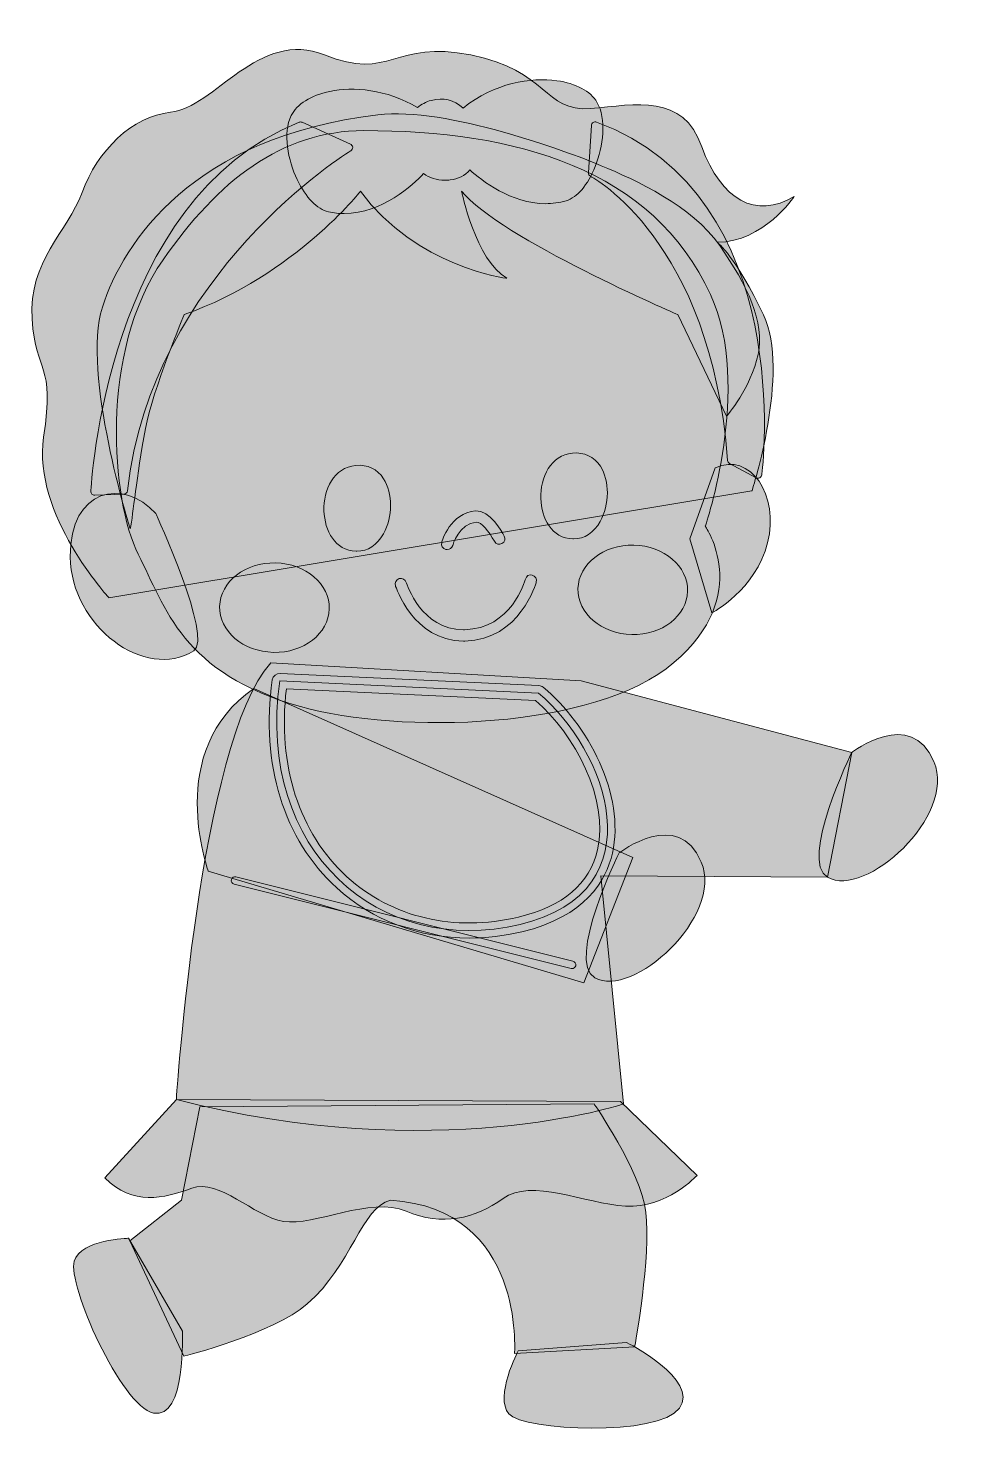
# Model space of a CAD drawing. Header units: inches. Extents: x 39 to 570, y -618 to -217.
# Drawn here: x 244.2 to 367.2, y -617.1 to -430.6 of the extents above; entities that cross this region are included whole.
import ezdxf

# ---------------------------------------------------------------- set-up
doc = ezdxf.new("R2010")
doc.units = ezdxf.units.IN
doc.header["$MEASUREMENT"] = 0
doc.layers.add('OBJECTS', color=7, linetype='Continuous')

# ---------------------------------------------------------------- blocks, each defined once
blk = doc.blocks.new('block 35')
at = {"layer": 'OBJECTS', "true_color": 0xb4b4b4}
h = blk.add_hatch(color=253, dxfattribs=at)
h.dxf.hatch_style = 2
edge = h.paths.add_edge_path()
edge.add_spline(control_points=[(319.17, -573.04), (319.17, -573.04), (325.3, -581.75), (326.03, -587.4), (326.77, -593.06), (324.56, -605.18), (324.56, -605.18), (324.56, -605.18), (308.64, -606.08), (308.64, -606.08), (308.64, -606.08), (310.11, -586.87), (292.22, -585.79), (288.39, -586.69), (287.08, -594.41), (281.2, -599.52), (276.7, -603.44), (264.87, -606.44), (264.87, -606.44), (264.87, -606.44), (257.68, -591.17), (257.68, -591.17), (257.68, -591.17), (264.54, -585.79), (264.54, -585.79), (264.54, -585.79), (266.99, -573.4), (266.99, -573.4), (266.99, -573.4), (319.17, -573.04), (319.17, -573.04)], knot_values=[0, 0, 0, 0, 1, 1, 1, 2, 2, 2, 3, 3, 3, 4, 4, 4, 5, 5, 5, 6, 6, 6, 7, 7, 7, 8, 8, 8, 9, 9, 9, 10, 10, 10, 10], degree=3, periodic=1)
at = {"layer": 'OBJECTS', "true_color": 0xd78aa8}
h = blk.add_hatch(color=223, dxfattribs=at)
h.dxf.hatch_style = 2
edge = h.paths.add_edge_path()
edge.add_spline(control_points=[(264.67, -603.11), (264.67, -603.11), (265.16, -614.88), (260.84, -613.96), (256.53, -613.04), (249.39, -596.81), (250.33, -593.87), (251.28, -590.92), (257.51, -590.82), (257.51, -590.82), (257.51, -590.82), (264.67, -603.11), (264.67, -603.11)], knot_values=[0, 0, 0, 0, 1, 1, 1, 2, 2, 2, 3, 3, 3, 4, 4, 4, 4], degree=3, periodic=1)
h = blk.add_hatch(color=223, dxfattribs=at)
h.dxf.hatch_style = 2
edge = h.paths.add_edge_path()
edge.add_spline(control_points=[(323.47, -604.6), (323.47, -604.6), (333.2, -609.52), (330.47, -613.32), (327.75, -617.11), (309.84, -616.35), (307.89, -614.07), (305.94, -611.8), (309.13, -605.72), (309.13, -605.72), (309.13, -605.72), (323.47, -604.6), (323.47, -604.6)], knot_values=[0, 0, 0, 0, 1, 1, 1, 2, 2, 2, 3, 3, 3, 4, 4, 4, 4], degree=3, periodic=1)
at = {"layer": 'OBJECTS', "lineweight": 0}
for points, knots in [([(319.17, -573.04), (319.17, -573.04), (325.3, -581.75), (326.03, -587.4), (326.77, -593.06), (324.56, -605.18), (324.56, -605.18), (324.56, -605.18), (308.64, -606.08), (308.64, -606.08), (308.64, -606.08), (310.11, -586.87), (292.22, -585.79), (288.39, -586.69), (287.08, -594.41), (281.2, -599.52), (276.7, -603.44), (264.87, -606.44), (264.87, -606.44), (264.87, -606.44), (257.68, -591.17), (257.68, -591.17), (257.68, -591.17), (264.54, -585.79), (264.54, -585.79), (264.54, -585.79), (266.99, -573.4), (266.99, -573.4), (266.99, -573.4), (319.17, -573.04), (319.17, -573.04)], [0, 0, 0, 0, 1, 1, 1, 2, 2, 2, 3, 3, 3, 4, 4, 4, 5, 5, 5, 6, 6, 6, 7, 7, 7, 8, 8, 8, 9, 9, 9, 10, 10, 10, 10]), ([(264.67, -603.11), (264.67, -603.11), (265.16, -614.88), (260.84, -613.96), (256.53, -613.04), (249.39, -596.81), (250.33, -593.87), (251.28, -590.92), (257.51, -590.82), (257.51, -590.82), (257.51, -590.82), (264.67, -603.11), (264.67, -603.11)], [0, 0, 0, 0, 1, 1, 1, 2, 2, 2, 3, 3, 3, 4, 4, 4, 4]), ([(323.47, -604.6), (323.47, -604.6), (333.2, -609.52), (330.47, -613.32), (327.75, -617.11), (309.84, -616.35), (307.89, -614.07), (305.94, -611.8), (309.13, -605.72), (309.13, -605.72), (309.13, -605.72), (323.47, -604.6), (323.47, -604.6)], [0, 0, 0, 0, 1, 1, 1, 2, 2, 2, 3, 3, 3, 4, 4, 4, 4])]:
    blk.add_open_spline(points, degree=3, knots=knots, dxfattribs=at)
blk = doc.blocks.new('block 37')
at = {"layer": 'OBJECTS', "true_color": 0xf4e129}
h = blk.add_hatch(color=2, dxfattribs=at)
h.dxf.hatch_style = 2
edge = h.paths.add_edge_path()
edge.add_spline(control_points=[(302.63, -551.08), (296.03, -551.08), (289.88, -548.79), (285.09, -544.43), (278.09, -538.05), (274.98, -528.01), (276.57, -516.89), (276.65, -516.38), (277.1, -516.01), (277.61, -516.03), (277.61, -516.03), (311.86, -517.65), (311.86, -517.65), (312.07, -517.66), (312.28, -517.74), (312.44, -517.87), (318.32, -522.68), (323.35, -532.21), (321.6, -539.84), (320.76, -543.48), (318.01, -548.24), (309.63, -550.24), (307.27, -550.8), (304.92, -551.08), (302.63, -551.08)], knot_values=[0, 0, 0, 0, 1, 1, 1, 2, 2, 2, 3, 3, 3, 4, 4, 4, 5, 5, 5, 6, 6, 6, 7, 7, 7, 8, 8, 8, 8], degree=3, periodic=1)
edge = h.paths.add_edge_path()
edge.add_spline(control_points=[(278.43, -518.08), (277.23, -528.17), (280.12, -537.2), (286.44, -542.95), (292.39, -548.38), (300.68, -550.32), (309.16, -548.29), (315.09, -546.88), (318.62, -543.88), (319.65, -539.39), (321.18, -532.72), (316.61, -524.03), (311.43, -519.63), (311.43, -519.63), (278.43, -518.08), (278.43, -518.08)], knot_values=[0, 0, 0, 0, 1, 1, 1, 2, 2, 2, 3, 3, 3, 4, 4, 4, 5, 5, 5, 5], degree=3, periodic=1)
at = {"layer": 'OBJECTS', "lineweight": 0}
for points, knots in [([(302.63, -551.08), (296.03, -551.08), (289.88, -548.79), (285.09, -544.43), (278.09, -538.05), (274.98, -528.01), (276.57, -516.89), (276.65, -516.38), (277.1, -516.01), (277.61, -516.03), (277.61, -516.03), (311.86, -517.65), (311.86, -517.65), (312.07, -517.66), (312.28, -517.74), (312.44, -517.87), (318.32, -522.68), (323.35, -532.21), (321.6, -539.84), (320.76, -543.48), (318.01, -548.24), (309.63, -550.24), (307.27, -550.8), (304.92, -551.08), (302.63, -551.08)], [0, 0, 0, 0, 1, 1, 1, 2, 2, 2, 3, 3, 3, 4, 4, 4, 5, 5, 5, 6, 6, 6, 7, 7, 7, 8, 8, 8, 8]), ([(311.81, -518.65), (320.68, -525.9), (327.93, -544.84), (309.39, -549.27), (290.86, -553.7), (274.34, -539.6), (277.56, -517.03), (277.56, -517.03), (311.81, -518.65), (311.81, -518.65)], [0, 0, 0, 0, 1, 1, 1, 2, 2, 2, 3, 3, 3, 3]), ([(278.43, -518.08), (277.23, -528.17), (280.12, -537.2), (286.44, -542.95), (292.39, -548.38), (300.68, -550.32), (309.16, -548.29), (315.09, -546.88), (318.62, -543.88), (319.65, -539.39), (321.18, -532.72), (316.61, -524.03), (311.43, -519.63), (311.43, -519.63), (278.43, -518.08), (278.43, -518.08)], [0, 0, 0, 0, 1, 1, 1, 2, 2, 2, 3, 3, 3, 4, 4, 4, 5, 5, 5, 5])]:
    blk.add_open_spline(points, degree=3, knots=knots, dxfattribs=at)
blk = doc.blocks.new('block 36')
at = {"layer": 'OBJECTS', "true_color": 0xe6bbd3}
h = blk.add_hatch(color=254, dxfattribs=at)
h.dxf.hatch_style = 2
edge = h.paths.add_edge_path()
edge.add_spline(control_points=[(317.45, -517.03), (317.45, -517.03), (353.31, -526.5), (353.31, -526.5), (353.31, -526.5), (350.09, -543.02), (350.09, -543.02), (350.09, -543.02), (320.07, -542.82), (320.07, -542.82), (320.07, -542.82), (323.09, -573.04), (323.09, -573.04), (323.09, -573.04), (298.11, -581.3), (263.86, -572.44), (263.86, -572.44), (266.89, -525.29), (276.35, -514.62), (276.35, -514.62), (317.45, -517.03), (317.45, -517.03)], knot_values=[0, 0, 0, 0, 1, 1, 1, 2, 2, 2, 3, 3, 3, 4, 4, 4, 5, 5, 5, 6, 6, 6, 7, 7, 7, 7], degree=3, periodic=1)
h = blk.add_hatch(color=254, dxfattribs=at)
h.dxf.hatch_style = 2
edge = h.paths.add_edge_path()
edge.add_spline(control_points=[(274.14, -518.04), (274.14, -518.04), (324.3, -540.4), (324.3, -540.4), (324.3, -540.4), (317.8, -557), (317.8, -557), (317.8, -557), (268.09, -542.22), (268.09, -542.22), (268.09, -542.22), (262.17, -526.19), (274.14, -518.04)], knot_values=[0, 0, 0, 0, 1, 1, 1, 2, 2, 2, 3, 3, 3, 4, 4, 4, 4], degree=3, periodic=1)
at = {"layer": 'OBJECTS', "true_color": 0xedccb1}
h = blk.add_hatch(color=254, dxfattribs=at)
h.dxf.hatch_style = 2
edge = h.paths.add_edge_path()
edge.add_spline(control_points=[(350.09, -543.02), (355.05, -545.89), (367.21, -534.96), (364.19, -527.71), (361.17, -520.46), (353.31, -526.5), (353.31, -526.5), (353.31, -526.5), (346.26, -540.81), (350.09, -543.02)], knot_values=[0, 0, 0, 0, 1, 1, 1, 2, 2, 2, 3, 3, 3, 3], degree=3, periodic=1)
h = blk.add_hatch(color=254, dxfattribs=at)
h.dxf.hatch_style = 2
edge = h.paths.add_edge_path()
edge.add_spline(control_points=[(319.27, -556.32), (324.22, -559.19), (336.39, -548.26), (333.37, -541.01), (330.35, -533.76), (322.49, -539.8), (322.49, -539.8), (322.49, -539.8), (315.44, -554.1), (319.27, -556.32)], knot_values=[0, 0, 0, 0, 1, 1, 1, 2, 2, 2, 3, 3, 3, 3], degree=3, periodic=1)
at = {"layer": 'OBJECTS', "lineweight": 0}
for points, knots in [([(317.45, -517.03), (317.45, -517.03), (353.31, -526.5), (353.31, -526.5), (353.31, -526.5), (350.09, -543.02), (350.09, -543.02), (350.09, -543.02), (320.07, -542.82), (320.07, -542.82), (320.07, -542.82), (323.09, -573.04), (323.09, -573.04), (323.09, -573.04), (298.11, -581.3), (263.86, -572.44), (263.86, -572.44), (266.89, -525.29), (276.35, -514.62), (276.35, -514.62), (317.45, -517.03), (317.45, -517.03)], [0, 0, 0, 0, 1, 1, 1, 2, 2, 2, 3, 3, 3, 4, 4, 4, 5, 5, 5, 6, 6, 6, 7, 7, 7, 7]), ([(274.14, -518.04), (274.14, -518.04), (324.3, -540.4), (324.3, -540.4), (324.3, -540.4), (317.8, -557), (317.8, -557), (317.8, -557), (268.09, -542.22), (268.09, -542.22), (268.09, -542.22), (262.17, -526.19), (274.14, -518.04)], [0, 0, 0, 0, 1, 1, 1, 2, 2, 2, 3, 3, 3, 4, 4, 4, 4]), ([(350.09, -543.02), (355.05, -545.89), (367.21, -534.96), (364.19, -527.71), (361.17, -520.46), (353.31, -526.5), (353.31, -526.5), (353.31, -526.5), (346.26, -540.81), (350.09, -543.02)], [0, 0, 0, 0, 1, 1, 1, 2, 2, 2, 3, 3, 3, 3]), ([(319.27, -556.32), (324.22, -559.19), (336.39, -548.26), (333.37, -541.01), (330.35, -533.76), (322.49, -539.8), (322.49, -539.8), (322.49, -539.8), (315.44, -554.1), (319.27, -556.32)], [0, 0, 0, 0, 1, 1, 1, 2, 2, 2, 3, 3, 3, 3])]:
    blk.add_open_spline(points, degree=3, knots=knots, dxfattribs=at)
at = {"layer": 'OBJECTS'}
blk.add_blockref('block 37', (0, 0), dxfattribs=at)
blk = doc.blocks.new('block 40')
at = {"layer": 'OBJECTS', "true_color": 0x82622c}
h = blk.add_hatch(color=37, dxfattribs=at)
h.dxf.hatch_style = 2
edge = h.paths.add_edge_path()
edge.add_spline(control_points=[(320.01, -488.62), (319.17, -487.34), (317.9, -486.74), (316.31, -486.87), (313.44, -487.12), (312.03, -490.09), (312.12, -492.9), (312.2, -495.5), (313.55, -498.16), (316.37, -498.23), (316.4, -498.23), (316.43, -498.23), (316.46, -498.23), (317.91, -498.23), (319.16, -497.41), (319.99, -495.93), (321.24, -493.68), (321.25, -490.54), (320.01, -488.62)], knot_values=[0, 0, 0, 0, 1, 1, 1, 2, 2, 2, 3, 3, 3, 4, 4, 4, 5, 5, 5, 6, 6, 6, 6], degree=3, periodic=1)
h = blk.add_hatch(color=37, dxfattribs=at)
h.dxf.hatch_style = 2
edge = h.paths.add_edge_path()
edge.add_spline(control_points=[(287.6, -488.5), (284.73, -488.76), (283.32, -491.73), (283.41, -494.53), (283.5, -497.14), (284.85, -499.79), (287.67, -499.86), (287.7, -499.86), (287.73, -499.86), (287.76, -499.86), (289.2, -499.86), (290.45, -499.05), (291.28, -497.56), (292.54, -495.32), (292.55, -492.18), (291.3, -490.26), (290.47, -488.97), (289.19, -488.37), (287.6, -488.5)], knot_values=[0, 0, 0, 0, 1, 1, 1, 2, 2, 2, 3, 3, 3, 4, 4, 4, 5, 5, 5, 6, 6, 6, 6], degree=3, periodic=1)
at = {"layer": 'OBJECTS', "lineweight": 0}
for points in [[(320.01, -488.62), (319.17, -487.34), (317.9, -486.74), (316.31, -486.87), (313.44, -487.12), (312.03, -490.09), (312.12, -492.9), (312.2, -495.5), (313.55, -498.16), (316.37, -498.23), (316.4, -498.23), (316.43, -498.23), (316.46, -498.23), (317.91, -498.23), (319.16, -497.41), (319.99, -495.93), (321.24, -493.68), (321.25, -490.54), (320.01, -488.62)], [(287.6, -488.5), (284.73, -488.76), (283.32, -491.73), (283.41, -494.53), (283.5, -497.14), (284.85, -499.79), (287.67, -499.86), (287.7, -499.86), (287.73, -499.86), (287.76, -499.86), (289.2, -499.86), (290.45, -499.05), (291.28, -497.56), (292.54, -495.32), (292.55, -492.18), (291.3, -490.26), (290.47, -488.97), (289.19, -488.37), (287.6, -488.5)]]:
    blk.add_open_spline(points, degree=3, knots=[0, 0, 0, 0, 1, 1, 1, 2, 2, 2, 3, 3, 3, 4, 4, 4, 5, 5, 5, 6, 6, 6, 6], dxfattribs=at)
blk = doc.blocks.new('block 39')
at = {"layer": 'OBJECTS', "true_color": 0xedccb1}
h = blk.add_hatch(color=254, dxfattribs=at)
h.dxf.hatch_style = 2
edge = h.paths.add_edge_path()
edge.add_spline(control_points=[(288.67, -444.18), (308.76, -444.13), (326.96, -449.25), (334.6, -465.89), (340.21, -478.09), (333.9, -496.56), (333.9, -496.56), (333.9, -496.56), (340.28, -505.63), (329.76, -514.6), (319.23, -523.56), (293.38, -524.09), (280.32, -520.44), (264.65, -516.06), (262.38, -507.33), (258.82, -500.27), (255.25, -493.21), (253.6, -473.48), (262.1, -461.28), (269.38, -450.83), (277.77, -444.21), (288.67, -444.18)], knot_values=[0, 0, 0, 0, 1, 1, 1, 2, 2, 2, 3, 3, 3, 4, 4, 4, 5, 5, 5, 6, 6, 6, 7, 7, 7, 7], degree=3, periodic=1)
h = blk.add_hatch(color=254, dxfattribs=at)
h.dxf.hatch_style = 2
edge = h.paths.add_edge_path()
edge.add_spline(control_points=[(335.22, -488.83), (339.86, -486.64), (343.74, -492.46), (342.16, -498.73), (340.58, -505), (334.78, -508.02), (334.78, -508.02), (334.78, -508.02), (331.85, -498.21), (331.85, -498.21), (331.85, -498.21), (335.22, -488.83), (335.22, -488.83)], knot_values=[0, 0, 0, 0, 1, 1, 1, 2, 2, 2, 3, 3, 3, 4, 4, 4, 4], degree=3, periodic=1)
h = blk.add_hatch(color=254, dxfattribs=at)
h.dxf.hatch_style = 2
edge = h.paths.add_edge_path()
edge.add_spline(control_points=[(261.13, -494.86), (256.94, -490.18), (249.74, -491.45), (249.82, -500.62), (249.89, -509.8), (259.77, -517.09), (266.16, -513.04), (268.77, -511.38), (261.13, -494.86), (261.13, -494.86)], knot_values=[0, 0, 0, 0, 1, 1, 1, 2, 2, 2, 3, 3, 3, 3], degree=3, periodic=1)
at = {"layer": 'OBJECTS', "true_color": 0xc88662}
h = blk.add_hatch(color=23, dxfattribs=at)
h.dxf.hatch_style = 2
edge = h.paths.add_edge_path()
edge.add_spline(control_points=[(299.73, -499.65), (299.67, -499.65), (299.6, -499.64), (299.53, -499.63), (299.13, -499.52), (298.9, -499.1), (299.01, -498.7), (299.05, -498.54), (300.13, -494.77), (303.49, -494.52), (305.36, -494.38), (306.98, -497.27), (307.29, -497.85), (307.48, -498.21), (307.35, -498.67), (306.98, -498.86), (306.62, -499.06), (306.16, -498.92), (305.97, -498.55), (305.3, -497.32), (304.19, -495.92), (303.6, -496.01), (301.28, -496.19), (300.46, -499.07), (300.46, -499.1), (300.36, -499.43), (300.06, -499.65), (299.73, -499.65)], knot_values=[0, 0, 0, 0, 1, 1, 1, 2, 2, 2, 3, 3, 3, 4, 4, 4, 5, 5, 5, 6, 6, 6, 7, 7, 7, 8, 8, 8, 9, 9, 9, 9], degree=3, periodic=1)
h = blk.add_hatch(color=23, dxfattribs=at)
h.dxf.hatch_style = 2
edge = h.paths.add_edge_path()
edge.add_spline(control_points=[(301.87, -511.75), (295.19, -511.75), (292.9, -504.5), (292.87, -504.43), (292.75, -504.03), (292.98, -503.61), (293.37, -503.49), (293.77, -503.37), (294.19, -503.59), (294.31, -503.99), (294.39, -504.25), (296.31, -510.25), (301.87, -510.25), (301.92, -510.25), (301.97, -510.25), (302.02, -510.25), (308.24, -510.13), (310, -503.82), (310.08, -503.55), (310.18, -503.15), (310.59, -502.91), (310.99, -503.02), (311.39, -503.13), (311.63, -503.54), (311.53, -503.94), (311.51, -504.01), (309.41, -511.61), (302.05, -511.75), (301.99, -511.75), (301.93, -511.75), (301.87, -511.75)], knot_values=[0, 0, 0, 0, 1, 1, 1, 2, 2, 2, 3, 3, 3, 4, 4, 4, 5, 5, 5, 6, 6, 6, 7, 7, 7, 8, 8, 8, 9, 9, 9, 10, 10, 10, 10], degree=3, periodic=1)
at = {"layer": 'OBJECTS', "lineweight": 0}
for points, knots in [([(288.67, -444.18), (308.76, -444.13), (326.96, -449.25), (334.6, -465.89), (340.21, -478.09), (333.9, -496.56), (333.9, -496.56), (333.9, -496.56), (340.28, -505.63), (329.76, -514.6), (319.23, -523.56), (293.38, -524.09), (280.32, -520.44), (264.65, -516.06), (262.38, -507.33), (258.82, -500.27), (255.25, -493.21), (253.6, -473.48), (262.1, -461.28), (269.38, -450.83), (277.77, -444.21), (288.67, -444.18)], [0, 0, 0, 0, 1, 1, 1, 2, 2, 2, 3, 3, 3, 4, 4, 4, 5, 5, 5, 6, 6, 6, 7, 7, 7, 7]), ([(335.22, -488.83), (339.86, -486.64), (343.74, -492.46), (342.16, -498.73), (340.58, -505), (334.78, -508.02), (334.78, -508.02), (334.78, -508.02), (331.85, -498.21), (331.85, -498.21), (331.85, -498.21), (335.22, -488.83), (335.22, -488.83)], [0, 0, 0, 0, 1, 1, 1, 2, 2, 2, 3, 3, 3, 4, 4, 4, 4]), ([(261.13, -494.86), (256.94, -490.18), (249.74, -491.45), (249.82, -500.62), (249.89, -509.8), (259.77, -517.09), (266.16, -513.04), (268.77, -511.38), (261.13, -494.86), (261.13, -494.86)], [0, 0, 0, 0, 1, 1, 1, 2, 2, 2, 3, 3, 3, 3]), ([(299.73, -499.65), (299.67, -499.65), (299.6, -499.64), (299.53, -499.63), (299.13, -499.52), (298.9, -499.1), (299.01, -498.7), (299.05, -498.54), (300.13, -494.77), (303.49, -494.52), (305.36, -494.38), (306.98, -497.27), (307.29, -497.85), (307.48, -498.21), (307.35, -498.67), (306.98, -498.86), (306.62, -499.06), (306.16, -498.92), (305.97, -498.55), (305.3, -497.32), (304.19, -495.92), (303.6, -496.01), (301.28, -496.19), (300.46, -499.07), (300.46, -499.1), (300.36, -499.43), (300.06, -499.65), (299.73, -499.65)], [0, 0, 0, 0, 1, 1, 1, 2, 2, 2, 3, 3, 3, 4, 4, 4, 5, 5, 5, 6, 6, 6, 7, 7, 7, 8, 8, 8, 9, 9, 9, 9]), ([(301.87, -511.75), (295.19, -511.75), (292.9, -504.5), (292.87, -504.43), (292.75, -504.03), (292.98, -503.61), (293.37, -503.49), (293.77, -503.37), (294.19, -503.59), (294.31, -503.99), (294.39, -504.25), (296.31, -510.25), (301.87, -510.25), (301.92, -510.25), (301.97, -510.25), (302.02, -510.25), (308.24, -510.13), (310, -503.82), (310.08, -503.55), (310.18, -503.15), (310.59, -502.91), (310.99, -503.02), (311.39, -503.13), (311.63, -503.54), (311.53, -503.94), (311.51, -504.01), (309.41, -511.61), (302.05, -511.75), (301.99, -511.75), (301.93, -511.75), (301.87, -511.75)], [0, 0, 0, 0, 1, 1, 1, 2, 2, 2, 3, 3, 3, 4, 4, 4, 5, 5, 5, 6, 6, 6, 7, 7, 7, 8, 8, 8, 9, 9, 9, 10, 10, 10, 10])]:
    blk.add_open_spline(points, degree=3, knots=knots, dxfattribs=at)
at = {"layer": 'OBJECTS'}
blk.add_blockref('block 40', (0, 0), dxfattribs=at)
blk = doc.blocks.new('block 38')
at = {"layer": 'OBJECTS', "true_color": 0xd88886}
h = blk.add_hatch(color=23, dxfattribs=at)
h.dxf.hatch_style = 2
edge = h.paths.add_edge_path()
edge.add_spline(control_points=[(331.56, -505.15), (331.48, -508.42), (328.17, -510.99), (324.16, -510.9), (320.15, -510.81), (316.97, -508.08), (317.04, -504.81), (317.12, -501.54), (320.43, -498.96), (324.44, -499.06), (328.44, -499.15), (331.63, -501.87), (331.56, -505.15)], knot_values=[0, 0, 0, 0, 1, 1, 1, 2, 2, 2, 3, 3, 3, 4, 4, 4, 4], degree=3, periodic=1)
h = blk.add_hatch(color=23, dxfattribs=at)
h.dxf.hatch_style = 2
edge = h.paths.add_edge_path()
edge.add_spline(control_points=[(284.11, -507.49), (284.03, -510.76), (280.72, -513.34), (276.72, -513.25), (272.71, -513.16), (269.52, -510.43), (269.59, -507.16), (269.67, -503.89), (272.98, -501.31), (276.99, -501.41), (281, -501.5), (284.19, -504.22), (284.11, -507.49)], knot_values=[0, 0, 0, 0, 1, 1, 1, 2, 2, 2, 3, 3, 3, 4, 4, 4, 4], degree=3, periodic=1)
at = {"layer": 'OBJECTS', "lineweight": 0}
for points in [[(331.56, -505.15), (331.48, -508.42), (328.17, -510.99), (324.16, -510.9), (320.15, -510.81), (316.97, -508.08), (317.04, -504.81), (317.12, -501.54), (320.43, -498.96), (324.44, -499.06), (328.44, -499.15), (331.63, -501.87), (331.56, -505.15)], [(284.11, -507.49), (284.03, -510.76), (280.72, -513.34), (276.72, -513.25), (272.71, -513.16), (269.52, -510.43), (269.59, -507.16), (269.67, -503.89), (272.98, -501.31), (276.99, -501.41), (281, -501.5), (284.19, -504.22), (284.11, -507.49)]]:
    blk.add_open_spline(points, degree=3, knots=[0, 0, 0, 0, 1, 1, 1, 2, 2, 2, 3, 3, 3, 4, 4, 4, 4], dxfattribs=at)
at = {"layer": 'OBJECTS'}
blk.add_blockref('block 39', (0, 0), dxfattribs=at)
blk = doc.blocks.new('block 41')
at = {"layer": 'OBJECTS', "true_color": 0xd78aa8}
h = blk.add_hatch(color=223, dxfattribs=at)
h.dxf.hatch_style = 2
edge = h.paths.add_edge_path()
edge.add_spline(control_points=[(319.56, -440.41), (318.72, -438.96), (316.78, -437.93), (314.24, -437.57), (310.87, -437.09), (305.98, -437.85), (301.82, -441.2), (300.65, -440.11), (299.18, -439.74), (297.63, -440.17), (296.89, -440.37), (296.28, -440.71), (295.79, -441.13), (291.69, -438.67), (287.26, -438.35), (284.19, -438.99), (281.68, -439.52), (279.81, -440.68), (279.07, -442.18), (277.92, -444.48), (278.65, -448.1), (279.87, -450.67), (281.01, -453.05), (282.51, -454.6), (284, -454.93), (284.71, -455.09), (285.41, -455.16), (286.1, -455.16), (291.12, -455.16), (295.23, -451.32), (296.59, -449.87), (297.37, -450.41), (298.32, -450.75), (299.43, -450.75), (299.65, -450.75), (299.87, -450.74), (300.1, -450.71), (301.19, -450.59), (302.09, -450.13), (302.74, -449.39), (304.26, -450.76), (308.18, -453.85), (312.75, -453.85), (313.64, -453.85), (314.56, -453.73), (315.48, -453.46), (316.95, -453.03), (318.34, -451.38), (319.32, -448.94), (320.37, -446.29), (320.85, -442.63), (319.56, -440.41)], knot_values=[0, 0, 0, 0, 1, 1, 1, 2, 2, 2, 3, 3, 3, 4, 4, 4, 5, 5, 5, 6, 6, 6, 7, 7, 7, 8, 8, 8, 9, 9, 9, 10, 10, 10, 11, 11, 11, 12, 12, 12, 13, 13, 13, 14, 14, 14, 15, 15, 15, 16, 16, 16, 17, 17, 17, 17], degree=3, periodic=1)
h = blk.add_hatch(color=223, dxfattribs=at)
h.dxf.hatch_style = 2
edge = h.paths.add_edge_path()
edge.add_spline(control_points=[(286.91, -445.96), (286.91, -445.96), (280.5, -443.08), (280.5, -443.08), (280.38, -443.02), (280.24, -443.02), (280.11, -443.07), (254.47, -453.28), (252.56, -491.53), (252.55, -491.92), (252.54, -492.05), (252.59, -492.19), (252.69, -492.29), (252.79, -492.38), (252.91, -492.44), (253.05, -492.44), (253.05, -492.44), (253.06, -492.44), (253.06, -492.44), (253.06, -492.44), (256.9, -492.3), (256.9, -492.3), (257.15, -492.29), (257.36, -492.1), (257.38, -491.86), (260.53, -463.09), (286.7, -447), (286.96, -446.85), (287.12, -446.75), (287.22, -446.57), (287.21, -446.39), (287.19, -446.2), (287.08, -446.04), (286.91, -445.96)], knot_values=[0, 0, 0, 0, 1, 1, 1, 2, 2, 2, 3, 3, 3, 4, 4, 4, 5, 5, 5, 6, 6, 6, 7, 7, 7, 8, 8, 8, 9, 9, 9, 10, 10, 10, 11, 11, 11, 11], degree=3, periodic=1)
h = blk.add_hatch(color=223, dxfattribs=at)
h.dxf.hatch_style = 2
edge = h.paths.add_edge_path()
edge.add_spline(control_points=[(319.51, -443.04), (319.36, -442.99), (319.19, -443.01), (319.06, -443.09), (318.93, -443.18), (318.84, -443.32), (318.83, -443.48), (318.83, -443.48), (318.42, -449.74), (318.42, -449.74), (318.41, -449.94), (318.51, -450.13), (318.69, -450.22), (318.85, -450.3), (334.66, -458.66), (336.86, -487.85), (336.87, -488.02), (336.97, -488.17), (337.12, -488.25), (337.12, -488.25), (340.65, -490.13), (340.65, -490.13), (340.72, -490.17), (340.8, -490.19), (340.88, -490.19), (340.96, -490.19), (341.04, -490.17), (341.11, -490.14), (341.25, -490.06), (341.35, -489.92), (341.38, -489.76), (341.43, -489.39), (346.13, -452.89), (319.51, -443.04)], knot_values=[0, 0, 0, 0, 1, 1, 1, 2, 2, 2, 3, 3, 3, 4, 4, 4, 5, 5, 5, 6, 6, 6, 7, 7, 7, 8, 8, 8, 9, 9, 9, 10, 10, 10, 11, 11, 11, 11], degree=3, periodic=1)
at = {"layer": 'OBJECTS', "lineweight": 0}
for points, knots in [([(319.56, -440.41), (318.72, -438.96), (316.78, -437.93), (314.24, -437.57), (310.87, -437.09), (305.98, -437.85), (301.82, -441.2), (300.65, -440.11), (299.18, -439.74), (297.63, -440.17), (296.89, -440.37), (296.28, -440.71), (295.79, -441.13), (291.69, -438.67), (287.26, -438.35), (284.19, -438.99), (281.68, -439.52), (279.81, -440.68), (279.07, -442.18), (277.92, -444.48), (278.65, -448.1), (279.87, -450.67), (281.01, -453.05), (282.51, -454.6), (284, -454.93), (284.71, -455.09), (285.41, -455.16), (286.1, -455.16), (291.12, -455.16), (295.23, -451.32), (296.59, -449.87), (297.37, -450.41), (298.32, -450.75), (299.43, -450.75), (299.65, -450.75), (299.87, -450.74), (300.1, -450.71), (301.19, -450.59), (302.09, -450.13), (302.74, -449.39), (304.26, -450.76), (308.18, -453.85), (312.75, -453.85), (313.64, -453.85), (314.56, -453.73), (315.48, -453.46), (316.95, -453.03), (318.34, -451.38), (319.32, -448.94), (320.37, -446.29), (320.85, -442.63), (319.56, -440.41)], [0, 0, 0, 0, 1, 1, 1, 2, 2, 2, 3, 3, 3, 4, 4, 4, 5, 5, 5, 6, 6, 6, 7, 7, 7, 8, 8, 8, 9, 9, 9, 10, 10, 10, 11, 11, 11, 12, 12, 12, 13, 13, 13, 14, 14, 14, 15, 15, 15, 16, 16, 16, 17, 17, 17, 17]), ([(286.91, -445.96), (286.91, -445.96), (280.5, -443.08), (280.5, -443.08), (280.38, -443.02), (280.24, -443.02), (280.11, -443.07), (254.47, -453.28), (252.56, -491.53), (252.55, -491.92), (252.54, -492.05), (252.59, -492.19), (252.69, -492.29), (252.79, -492.38), (252.91, -492.44), (253.05, -492.44), (253.05, -492.44), (253.06, -492.44), (253.06, -492.44), (253.06, -492.44), (256.9, -492.3), (256.9, -492.3), (257.15, -492.29), (257.36, -492.1), (257.38, -491.86), (260.53, -463.09), (286.7, -447), (286.96, -446.85), (287.12, -446.75), (287.22, -446.57), (287.21, -446.39), (287.19, -446.2), (287.08, -446.04), (286.91, -445.96)], [0, 0, 0, 0, 1, 1, 1, 2, 2, 2, 3, 3, 3, 4, 4, 4, 5, 5, 5, 6, 6, 6, 7, 7, 7, 8, 8, 8, 9, 9, 9, 10, 10, 10, 11, 11, 11, 11]), ([(319.51, -443.04), (319.36, -442.99), (319.19, -443.01), (319.06, -443.09), (318.93, -443.18), (318.84, -443.32), (318.83, -443.48), (318.83, -443.48), (318.42, -449.74), (318.42, -449.74), (318.41, -449.94), (318.51, -450.13), (318.69, -450.22), (318.85, -450.3), (334.66, -458.66), (336.86, -487.85), (336.87, -488.02), (336.97, -488.17), (337.12, -488.25), (337.12, -488.25), (340.65, -490.13), (340.65, -490.13), (340.72, -490.17), (340.8, -490.19), (340.88, -490.19), (340.96, -490.19), (341.04, -490.17), (341.11, -490.14), (341.25, -490.06), (341.35, -489.92), (341.38, -489.76), (341.43, -489.39), (346.13, -452.89), (319.51, -443.04)], [0, 0, 0, 0, 1, 1, 1, 2, 2, 2, 3, 3, 3, 4, 4, 4, 5, 5, 5, 6, 6, 6, 7, 7, 7, 8, 8, 8, 9, 9, 9, 10, 10, 10, 11, 11, 11, 11])]:
    blk.add_open_spline(points, degree=3, knots=knots, dxfattribs=at)
blk = doc.blocks.new('block 34')
at = {"layer": 'OBJECTS', "true_color": 0xac803c}
h = blk.add_hatch(color=45, dxfattribs=at)
h.dxf.hatch_style = 2
edge = h.paths.add_edge_path()
edge.add_spline(control_points=[(263.1, -441.75), (268.84, -441.18), (274.83, -430.62), (283.49, -434.16), (292.16, -437.7), (292.67, -432.13), (302.87, -434.16), (313.06, -436.18), (312.55, -441.75), (318.67, -441.25), (324.79, -440.74), (330.9, -439.22), (333.45, -446.31), (336, -453.4), (340.59, -455.93), (345.69, -452.89), (345.69, -452.89), (341.61, -458.96), (335.49, -458.96), (335.49, -458.96), (338.04, -460.99), (341.61, -468.58), (345.18, -476.17), (340.08, -491.87), (340.08, -491.87), (340.08, -491.87), (254.94, -506.04), (254.94, -506.04), (254.94, -506.04), (244.75, -494.9), (246.28, -484.78), (247.81, -474.66), (245.26, -476.68), (244.75, -469.09), (244.24, -461.49), (249.49, -457.53), (251.37, -452.38), (253.41, -446.81), (258, -442.26), (263.1, -441.75)], knot_values=[0, 0, 0, 0, 1, 1, 1, 2, 2, 2, 3, 3, 3, 4, 4, 4, 5, 5, 5, 6, 6, 6, 7, 7, 7, 8, 8, 8, 9, 9, 9, 10, 10, 10, 11, 11, 11, 12, 12, 12, 13, 13, 13, 13], degree=3, periodic=1)
h = blk.add_hatch(color=45, dxfattribs=at)
h.dxf.hatch_style = 2
edge = h.paths.add_edge_path()
edge.add_spline(control_points=[(290.55, -442.09), (299.72, -441.01), (315.49, -446.9), (320.11, -448.82), (324.72, -450.74), (332.11, -454.11), (335.81, -459.4), (339.5, -464.69), (341.81, -469.5), (340.89, -473.82), (339.97, -478.15), (336.73, -482), (336.73, -482), (336.73, -482), (330.27, -468.54), (330.27, -468.54), (330.27, -468.54), (306.71, -458.44), (301.63, -452.19), (301.63, -452.19), (303.48, -461.32), (307.63, -463.73), (307.63, -463.73), (295.63, -462.28), (288.24, -452.19), (288.24, -452.19), (279.66, -463.25), (264.91, -468.54), (264.91, -468.54), (260.74, -478.47), (259.78, -483.6), (258.53, -490.25), (258.18, -494.82), (257.75, -496.91), (257.75, -496.91), (251.29, -476.23), (254.06, -467.57), (256.83, -458.92), (266.07, -444.97), (290.55, -442.09)], knot_values=[0, 0, 0, 0, 1, 1, 1, 2, 2, 2, 3, 3, 3, 4, 4, 4, 5, 5, 5, 6, 6, 6, 7, 7, 7, 8, 8, 8, 9, 9, 9, 10, 10, 10, 11, 11, 11, 12, 12, 12, 13, 13, 13, 13], degree=3, periodic=1)
at = {"layer": 'OBJECTS', "true_color": 0xd78aa8}
h = blk.add_hatch(color=223, dxfattribs=at)
h.dxf.hatch_style = 2
edge = h.paths.add_edge_path()
edge.add_spline(control_points=[(316.25, -555.12), (316.21, -555.12), (316.17, -555.11), (316.13, -555.1), (316.13, -555.1), (271.51, -543.95), (271.51, -543.95), (271.24, -543.88), (271.08, -543.61), (271.15, -543.34), (271.21, -543.07), (271.48, -542.91), (271.75, -542.98), (271.75, -542.98), (316.37, -554.13), (316.37, -554.13), (316.64, -554.2), (316.8, -554.47), (316.74, -554.74), (316.68, -554.97), (316.48, -555.12), (316.25, -555.12)], knot_values=[0, 0, 0, 0, 1, 1, 1, 2, 2, 2, 3, 3, 3, 4, 4, 4, 5, 5, 5, 6, 6, 6, 7, 7, 7, 7], degree=3, periodic=1)
h = blk.add_hatch(color=223, dxfattribs=at)
h.dxf.hatch_style = 2
edge = h.paths.add_edge_path()
edge.add_spline(control_points=[(322.67, -572.7), (322.67, -572.7), (332.81, -582.5), (332.81, -582.5), (332.81, -582.5), (328.76, -586.9), (323.35, -586.56), (317.94, -586.22), (310.84, -582.84), (307.12, -585.55), (303.41, -588.25), (299.01, -589.26), (294.28, -587.24), (289.55, -585.21), (282.11, -589.26), (278.05, -588.59), (274, -587.91), (269.6, -582.84), (265.89, -584.19), (262.17, -585.55), (258.11, -586.56), (254.39, -582.84), (254.39, -582.84), (263.86, -572.44), (263.86, -572.44), (263.86, -572.44), (322.67, -572.7), (322.67, -572.7)], knot_values=[0, 0, 0, 0, 1, 1, 1, 2, 2, 2, 3, 3, 3, 4, 4, 4, 5, 5, 5, 6, 6, 6, 7, 7, 7, 8, 8, 8, 9, 9, 9, 9], degree=3, periodic=1)
at = {"layer": 'OBJECTS', "lineweight": 0}
for points, knots in [([(263.1, -441.75), (268.84, -441.18), (274.83, -430.62), (283.49, -434.16), (292.16, -437.7), (292.67, -432.13), (302.87, -434.16), (313.06, -436.18), (312.55, -441.75), (318.67, -441.25), (324.79, -440.74), (330.9, -439.22), (333.45, -446.31), (336, -453.4), (340.59, -455.93), (345.69, -452.89), (345.69, -452.89), (341.61, -458.96), (335.49, -458.96), (335.49, -458.96), (338.04, -460.99), (341.61, -468.58), (345.18, -476.17), (340.08, -491.87), (340.08, -491.87), (340.08, -491.87), (254.94, -506.04), (254.94, -506.04), (254.94, -506.04), (244.75, -494.9), (246.28, -484.78), (247.81, -474.66), (245.26, -476.68), (244.75, -469.09), (244.24, -461.49), (249.49, -457.53), (251.37, -452.38), (253.41, -446.81), (258, -442.26), (263.1, -441.75)], [0, 0, 0, 0, 1, 1, 1, 2, 2, 2, 3, 3, 3, 4, 4, 4, 5, 5, 5, 6, 6, 6, 7, 7, 7, 8, 8, 8, 9, 9, 9, 10, 10, 10, 11, 11, 11, 12, 12, 12, 13, 13, 13, 13]), ([(290.55, -442.09), (299.72, -441.01), (315.49, -446.9), (320.11, -448.82), (324.72, -450.74), (332.11, -454.11), (335.81, -459.4), (339.5, -464.69), (341.81, -469.5), (340.89, -473.82), (339.97, -478.15), (336.73, -482), (336.73, -482), (336.73, -482), (330.27, -468.54), (330.27, -468.54), (330.27, -468.54), (306.71, -458.44), (301.63, -452.19), (301.63, -452.19), (303.48, -461.32), (307.63, -463.73), (307.63, -463.73), (295.63, -462.28), (288.24, -452.19), (288.24, -452.19), (279.66, -463.25), (264.91, -468.54), (264.91, -468.54), (260.74, -478.47), (259.78, -483.6), (258.53, -490.25), (258.18, -494.82), (257.75, -496.91), (257.75, -496.91), (251.29, -476.23), (254.06, -467.57), (256.83, -458.92), (266.07, -444.97), (290.55, -442.09)], [0, 0, 0, 0, 1, 1, 1, 2, 2, 2, 3, 3, 3, 4, 4, 4, 5, 5, 5, 6, 6, 6, 7, 7, 7, 8, 8, 8, 9, 9, 9, 10, 10, 10, 11, 11, 11, 12, 12, 12, 13, 13, 13, 13]), ([(316.25, -555.12), (316.21, -555.12), (316.17, -555.11), (316.13, -555.1), (316.13, -555.1), (271.51, -543.95), (271.51, -543.95), (271.24, -543.88), (271.08, -543.61), (271.15, -543.34), (271.21, -543.07), (271.48, -542.91), (271.75, -542.98), (271.75, -542.98), (316.37, -554.13), (316.37, -554.13), (316.64, -554.2), (316.8, -554.47), (316.74, -554.74), (316.68, -554.97), (316.48, -555.12), (316.25, -555.12)], [0, 0, 0, 0, 1, 1, 1, 2, 2, 2, 3, 3, 3, 4, 4, 4, 5, 5, 5, 6, 6, 6, 7, 7, 7, 7]), ([(322.67, -572.7), (322.67, -572.7), (332.81, -582.5), (332.81, -582.5), (332.81, -582.5), (328.76, -586.9), (323.35, -586.56), (317.94, -586.22), (310.84, -582.84), (307.12, -585.55), (303.41, -588.25), (299.01, -589.26), (294.28, -587.24), (289.55, -585.21), (282.11, -589.26), (278.05, -588.59), (274, -587.91), (269.6, -582.84), (265.89, -584.19), (262.17, -585.55), (258.11, -586.56), (254.39, -582.84), (254.39, -582.84), (263.86, -572.44), (263.86, -572.44), (263.86, -572.44), (322.67, -572.7), (322.67, -572.7)], [0, 0, 0, 0, 1, 1, 1, 2, 2, 2, 3, 3, 3, 4, 4, 4, 5, 5, 5, 6, 6, 6, 7, 7, 7, 8, 8, 8, 9, 9, 9, 9])]:
    blk.add_open_spline(points, degree=3, knots=knots, dxfattribs=at)
at = {"layer": 'OBJECTS'}
for name in ['block 41', 'block 38', 'block 36', 'block 35']:
    blk.add_blockref(name, (0, 0), dxfattribs=at)

msp = doc.modelspace()

# ---------------------------------------------------------------- block references
at = {"layer": 'OBJECTS'}
msp.add_blockref('block 34', (0, 0), dxfattribs=at)

doc.saveas('drawing.dxf')
